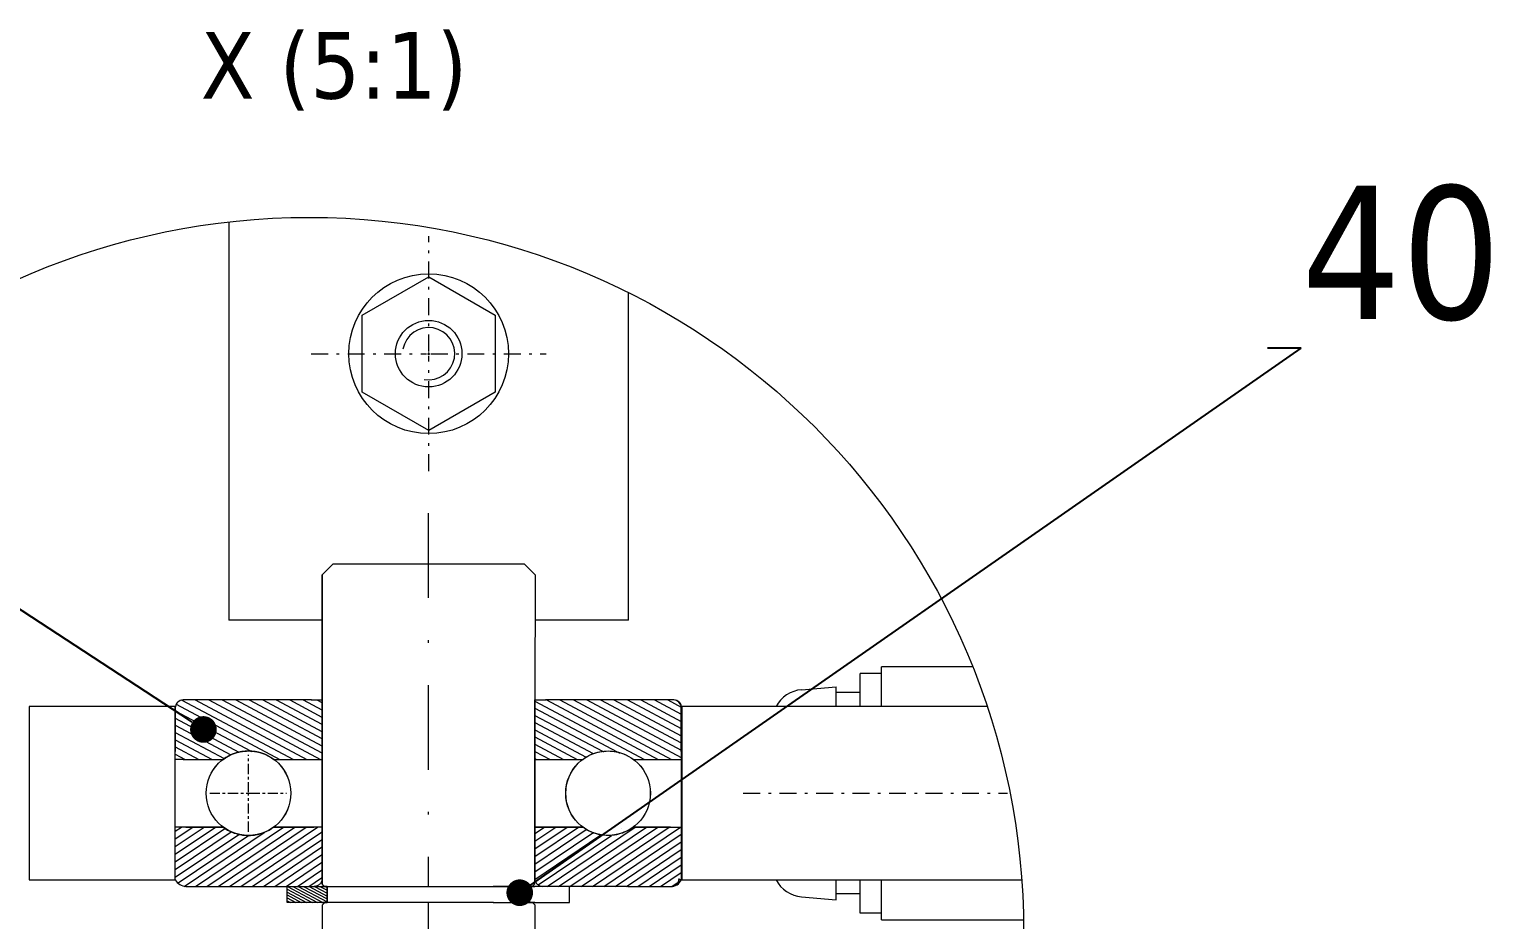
# Model space of a CAD drawing. Header units: millimetres. Extents: x 651 to 8859, y -354 to 894.
# Drawn here: x 2182.8 to 2237.7, y -177.4 to -143.9 of the extents above; entities that cross this region are included whole.
import ezdxf
from ezdxf import colors
from ezdxf.entities.mleader import LeaderData, LeaderLine
from ezdxf.math import Vec2, Vec3

# ---------------------------------------------------------------- set-up
doc = ezdxf.new("R2010")
doc.units = ezdxf.units.MM
doc.linetypes.add('CENTER2', pattern=[28.575, 19.05, -3.175, 3.175, -3.175])
doc.linetypes.add('DASHDOT2', pattern=[12.7, 6.35, -3.175, 0, -3.175])
doc.layers.get('0').update_dxf_attribs({"lineweight": 18})
for name, color, linetype, lineweight in [('cienka', 7, 'Continuous', 9), ('symetria', 7, 'DASHDOT2', 9), ('SYMETRIA SRUB', 7, 'DASHDOT2', 9), ('Widoczne (ISO)', 7, 'Continuous', 18), ('Widoczne wąskie (ISO)', 7, 'Continuous', 9)]:
    doc.layers.add(name, color=color, linetype=linetype, lineweight=lineweight)
doc.styles.get("Standard").update_dxf_attribs({"font": 'tahoma.ttf'})
pattern_1 = [(214, (-10219.4109, -716.66697), (0.13315781, -0.197414572), [])]

# ---------------------------------------------------------------- blocks, each defined once
blk = doc.blocks.new('*U327')
at = {"layer": 'SYMETRIA SRUB', "color": 0, "linetype": 'DASHDOT2', "ltscale": 0.1, "transparency": 16777216}
blk.add_line((-31.075, 0), (-21.15, 0), dxfattribs=at)
blk = doc.blocks.new('*U323')
at = {"layer": 'Widoczne wąskie (ISO)', "color": 0, "linetype": 'CENTER2', "ltscale": 0.02, "transparency": 16777216}
for p, q in [((0, 0.04), (0, 1.439)), ((-1.455, 0), (-0.04, 0)), ((0.04, 0), (1.427, 0)), ((0, -1.448), (0, -0.04))]:
    blk.add_line(p, q, dxfattribs=at)
at = {"layer": 'Widoczne wąskie (ISO)', "color": 0, "linetype": 'Continuous', "ltscale": 0.02, "transparency": 16777216}
for p, q in [((-0.02, 0), (0.02, 0)), ((0, -0.02), (0, 0.02))]:
    blk.add_line(p, q, dxfattribs=at)
blk = doc.blocks.new('_Dot')
at = {"color": 0, "linetype": 'ByBlock', "lineweight": -2}
blk.add_line((-0.5, 0), (-1, 0), dxfattribs=at)
at = {"color": 0, "linetype": 'ByBlock', "const_width": 0.5}
blk.add_lwpolyline([(-0.25, 0, 1), (0.25, 0, 1)], format="xyb", close=True, dxfattribs=at)
blk = doc.blocks.new('*U798')
at = {"layer": 'Widoczne wąskie (ISO)', "color": 0, "linetype": 'DASHDOT2', "ltscale": 0.1, "transparency": 16777216}
for p, q in [((0, 0.08164), (0, 4.4082)), ((-4.4082, 0), (-0.08164, 0)), ((0.08164, 0), (4.4082, 0)), ((0, -4.4082), (0, -0.08164))]:
    blk.add_line(p, q, dxfattribs=at)
at = {"layer": 'Widoczne wąskie (ISO)', "color": 0, "linetype": 'Continuous', "ltscale": 0.1, "transparency": 16777216}
for p, q in [((-0.04082, 0), (0.04082, 0)), ((0, -0.04082), (0, 0.04082))]:
    blk.add_line(p, q, dxfattribs=at)

msp = doc.modelspace()

# ---------------------------------------------------------------- hatches: boundary and pattern name
at = {"layer": 'Widoczne wąskie (ISO)'}
h = msp.add_hatch(dxfattribs=at)
h.set_pattern_fill('ANSI31', color=256, scale=0.075, angle=107)
h.set_pattern_definition([(152, (-10219.4109, -716.66697), (-0.111792916, -0.2102518955), [])])
edge = h.paths.add_edge_path()
edge.add_line((2193.786, -169.101), (2193.386, -169.101))
edge.add_line((2193.386, -169.101), (2188.586, -169.101))
edge.add_arc((2188.586, -169.401), 0.3, 90, 180.0099)
edge.add_line((2188.286, -169.401), (2188.286, -171.031))
edge.add_line((2188.286, -171.031), (2188.286, -171.331))
edge.add_line((2188.286, -171.331), (2188.586, -171.331))
edge.add_line((2188.586, -171.331), (2190.084, -171.331))
edge.add_spline(control_points=[(2190.179, -171.265), (2190.147, -171.286), (2190.115, -171.308), (2190.084, -171.331)], knot_values=[0.139085, 0.139085, 0.139085, 0.139085, 0.14969, 0.14969, 0.14969, 0.14969], degree=3, periodic=0)
edge.add_arc((2191.036, -172.601), 1.587, 113.5816, 126.8378, ccw=False)
edge.add_spline(control_points=[(2190.428, -171.135), (2190.412, -171.142), (2190.395, -171.149), (2190.379, -171.156)], knot_values=[0.170981, 0.170981, 0.170981, 0.170981, 0.176242, 0.176242, 0.176242, 0.176242], degree=3, periodic=0)
edge.add_spline(control_points=[(2190.653, -171.062), (2190.585, -171.079), (2190.519, -171.099), (2190.458, -171.123)], knot_values=[0.179397, 0.179397, 0.179397, 0.179397, 0.198733, 0.198733, 0.198733, 0.198733], degree=3, periodic=0)
edge.add_arc((2191.036, -172.601), 1.587, 90.001, 111.4462, ccw=False)
edge.add_spline(control_points=[(2190.937, -171.017), (2190.971, -171.015), (2191.004, -171.014), (2191.036, -171.014)], knot_values=[0.225433, 0.225433, 0.225433, 0.225433, 0.2351, 0.2351, 0.2351, 0.2351], degree=3, periodic=0)
edge.add_spline(control_points=[(2191.036, -171.014), (2191.036, -171.014), (2191.036, -171.014), (2191.069, -171.014), (2191.102, -171.015), (2191.135, -171.017)], knot_values=[0.2351, 0.2351, 0.2351, 0.2351, 0.235103, 0.235103, 0.24477, 0.24477, 0.24477, 0.24477], degree=3, periodic=0)
edge.add_arc((2191.036, -172.601), 1.587, 68.2144, 90.0009, ccw=False)
edge.add_spline(control_points=[(2191.643, -171.134), (2191.634, -171.13), (2191.625, -171.127), (2191.615, -171.123)], knot_values=[0.290806, 0.290806, 0.290806, 0.290806, 0.293819, 0.293819, 0.293819, 0.293819], degree=3, periodic=0)
edge.add_spline(control_points=[(2191.694, -171.156), (2191.677, -171.149), (2191.661, -171.142), (2191.645, -171.135)], knot_values=[0.293971, 0.293971, 0.293971, 0.293971, 0.299228, 0.299228, 0.299228, 0.299228], degree=3, periodic=0)
edge.add_arc((2191.036, -172.601), 1.587, 53.1671, 66.5812, ccw=False)
edge.add_spline(control_points=[(2191.988, -171.331), (2191.988, -171.331), (2191.989, -171.331), (2191.989, -171.331)], knot_values=[0.331108, 0.331108, 0.331108, 0.331108, 0.331203, 0.331203, 0.331203, 0.331203], degree=3, periodic=0)
edge.add_line((2191.989, -171.331), (2193.386, -171.331))
edge.add_line((2193.386, -171.331), (2193.786, -171.331))
edge.add_line((2193.786, -171.331), (2193.786, -169.101))
edge = h.paths.add_edge_path()
edge.add_spline(control_points=[(2207.286, -169.401), (2207.286, -169.397), (2207.286, -169.392), (2207.286, -169.387)], knot_values=[0, 0, 0, 0, 0.001388, 0.001388, 0.001388, 0.001388], degree=3, periodic=0)
edge.add_spline(control_points=[(2207.286, -169.387), (2207.286, -169.382), (2207.285, -169.377), (2207.285, -169.372)], knot_values=[0.001388, 0.001388, 0.001388, 0.001388, 0.002777, 0.002777, 0.002777, 0.002777], degree=3, periodic=0)
edge.add_spline(control_points=[(2207.285, -169.372), (2207.284, -169.368), (2207.284, -169.363), (2207.283, -169.358)], knot_values=[0.002777, 0.002777, 0.002777, 0.002777, 0.004165, 0.004165, 0.004165, 0.004165], degree=3, periodic=0)
edge.add_spline(control_points=[(2207.283, -169.358), (2207.282, -169.353), (2207.281, -169.348), (2207.28, -169.343)], knot_values=[0.004165, 0.004165, 0.004165, 0.004165, 0.005554, 0.005554, 0.005554, 0.005554], degree=3, periodic=0)
edge.add_spline(control_points=[(2207.28, -169.343), (2207.279, -169.338), (2207.278, -169.333), (2207.277, -169.328)], knot_values=[0.005554, 0.005554, 0.005554, 0.005554, 0.006942, 0.006942, 0.006942, 0.006942], degree=3, periodic=0)
edge.add_spline(control_points=[(2207.277, -169.328), (2207.276, -169.323), (2207.274, -169.318), (2207.273, -169.314)], knot_values=[0.006942, 0.006942, 0.006942, 0.006942, 0.00833, 0.00833, 0.00833, 0.00833], degree=3, periodic=0)
edge.add_spline(control_points=[(2207.273, -169.314), (2207.272, -169.309), (2207.27, -169.304), (2207.268, -169.3)], knot_values=[0.00833, 0.00833, 0.00833, 0.00833, 0.009719, 0.009719, 0.009719, 0.009719], degree=3, periodic=0)
edge.add_spline(control_points=[(2207.268, -169.3), (2207.267, -169.295), (2207.265, -169.291), (2207.263, -169.286)], knot_values=[0.009719, 0.009719, 0.009719, 0.009719, 0.011107, 0.011107, 0.011107, 0.011107], degree=3, periodic=0)
edge.add_spline(control_points=[(2207.263, -169.286), (2207.263, -169.286), (2207.263, -169.286), (2207.262, -169.282), (2207.26, -169.278), (2207.258, -169.273)], knot_values=[0.011107, 0.011107, 0.011107, 0.011107, 0.011107, 0.011107, 0.012495, 0.012495, 0.012495, 0.012495], degree=3, periodic=0)
edge.add_spline(control_points=[(2207.258, -169.273), (2207.253, -169.265), (2207.249, -169.256), (2207.244, -169.247)], knot_values=[0.012495, 0.012495, 0.012495, 0.012495, 0.015272, 0.015272, 0.015272, 0.015272], degree=3, periodic=0)
edge.add_spline(control_points=[(2207.244, -169.247), (2207.241, -169.243), (2207.238, -169.239), (2207.235, -169.235)], knot_values=[0.015272, 0.015272, 0.015272, 0.015272, 0.016661, 0.016661, 0.016661, 0.016661], degree=3, periodic=0)
edge.add_spline(control_points=[(2207.235, -169.235), (2207.233, -169.231), (2207.23, -169.226), (2207.227, -169.222)], knot_values=[0.016661, 0.016661, 0.016661, 0.016661, 0.018049, 0.018049, 0.018049, 0.018049], degree=3, periodic=0)
edge.add_spline(control_points=[(2207.227, -169.222), (2207.224, -169.218), (2207.221, -169.214), (2207.218, -169.21)], knot_values=[0.018049, 0.018049, 0.018049, 0.018049, 0.019438, 0.019438, 0.019438, 0.019438], degree=3, periodic=0)
edge.add_spline(control_points=[(2207.218, -169.21), (2207.215, -169.207), (2207.211, -169.203), (2207.208, -169.199)], knot_values=[0.019438, 0.019438, 0.019438, 0.019438, 0.020826, 0.020826, 0.020826, 0.020826], degree=3, periodic=0)
edge.add_spline(control_points=[(2207.208, -169.199), (2207.205, -169.196), (2207.202, -169.192), (2207.198, -169.189)], knot_values=[0.020826, 0.020826, 0.020826, 0.020826, 0.022214, 0.022214, 0.022214, 0.022214], degree=3, periodic=0)
edge.add_spline(control_points=[(2207.198, -169.189), (2207.198, -169.189), (2207.198, -169.189), (2207.195, -169.186), (2207.192, -169.183), (2207.188, -169.179)], knot_values=[0.022214, 0.022214, 0.022214, 0.022214, 0.022214, 0.022214, 0.023602, 0.023602, 0.023602, 0.023602], degree=3, periodic=0)
edge.add_spline(control_points=[(2207.188, -169.179), (2207.185, -169.176), (2207.181, -169.173), (2207.177, -169.17)], knot_values=[0.023602, 0.023602, 0.023602, 0.023602, 0.02499, 0.02499, 0.02499, 0.02499], degree=3, periodic=0)
edge.add_spline(control_points=[(2207.177, -169.17), (2207.173, -169.167), (2207.169, -169.164), (2207.165, -169.161)], knot_values=[0.02499, 0.02499, 0.02499, 0.02499, 0.026379, 0.026379, 0.026379, 0.026379], degree=3, periodic=0)
edge.add_spline(control_points=[(2207.165, -169.161), (2207.161, -169.158), (2207.157, -169.155), (2207.153, -169.152)], knot_values=[0.026379, 0.026379, 0.026379, 0.026379, 0.027768, 0.027768, 0.027768, 0.027768], degree=3, periodic=0)
edge.add_spline(control_points=[(2207.153, -169.152), (2207.149, -169.149), (2207.144, -169.147), (2207.14, -169.144)], knot_values=[0.027768, 0.027768, 0.027768, 0.027768, 0.029156, 0.029156, 0.029156, 0.029156], degree=3, periodic=0)
edge.add_spline(control_points=[(2207.14, -169.144), (2207.136, -169.141), (2207.131, -169.139), (2207.127, -169.136)], knot_values=[0.029156, 0.029156, 0.029156, 0.029156, 0.030545, 0.030545, 0.030545, 0.030545], degree=3, periodic=0)
edge.add_spline(control_points=[(2207.127, -169.136), (2207.123, -169.134), (2207.118, -169.132), (2207.114, -169.13)], knot_values=[0.030545, 0.030545, 0.030545, 0.030545, 0.031933, 0.031933, 0.031933, 0.031933], degree=3, periodic=0)
edge.add_spline(control_points=[(2207.114, -169.13), (2207.11, -169.128), (2207.105, -169.126), (2207.101, -169.124)], knot_values=[0.031933, 0.031933, 0.031933, 0.031933, 0.033321, 0.033321, 0.033321, 0.033321], degree=3, periodic=0)
edge.add_spline(control_points=[(2207.101, -169.124), (2207.101, -169.124), (2207.101, -169.124), (2207.097, -169.122), (2207.092, -169.121), (2207.088, -169.119)], knot_values=[0.033321, 0.033321, 0.033321, 0.033321, 0.033322, 0.033322, 0.034709, 0.034709, 0.034709, 0.034709], degree=3, periodic=0)
edge.add_spline(control_points=[(2207.088, -169.119), (2207.079, -169.116), (2207.069, -169.113), (2207.059, -169.111)], knot_values=[0.034709, 0.034709, 0.034709, 0.034709, 0.037486, 0.037486, 0.037486, 0.037486], degree=3, periodic=0)
edge.add_spline(control_points=[(2207.059, -169.111), (2207.055, -169.109), (2207.05, -169.108), (2207.045, -169.107)], knot_values=[0.037486, 0.037486, 0.037486, 0.037486, 0.038875, 0.038875, 0.038875, 0.038875], degree=3, periodic=0)
edge.add_spline(control_points=[(2207.045, -169.107), (2207.04, -169.106), (2207.035, -169.105), (2207.03, -169.105)], knot_values=[0.038875, 0.038875, 0.038875, 0.038875, 0.040263, 0.040263, 0.040263, 0.040263], degree=3, periodic=0)
edge.add_spline(control_points=[(2207.03, -169.105), (2207.025, -169.104), (2207.02, -169.103), (2207.015, -169.103)], knot_values=[0.040263, 0.040263, 0.040263, 0.040263, 0.041652, 0.041652, 0.041652, 0.041652], degree=3, periodic=0)
edge.add_spline(control_points=[(2207.015, -169.103), (2207.01, -169.102), (2207.005, -169.102), (2207, -169.102)], knot_values=[0.041652, 0.041652, 0.041652, 0.041652, 0.04304, 0.04304, 0.04304, 0.04304], degree=3, periodic=0)
edge.add_spline(control_points=[(2207, -169.102), (2206.996, -169.101), (2206.991, -169.101), (2206.986, -169.101)], knot_values=[0.04304, 0.04304, 0.04304, 0.04304, 0.044427, 0.044427, 0.044427, 0.044427], degree=3, periodic=0)
edge.add_arc((2206.986, -169.401), 0.3, 83.4326, 89.9969, ccw=False)
edge.add_spline(control_points=[(2207.03, -169.105), (2207.035, -169.105), (2207.04, -169.106), (2207.045, -169.107)], knot_values=[0.038875, 0.038875, 0.038875, 0.038875, 0.040263, 0.040263, 0.040263, 0.040263], degree=3, periodic=0)
edge.add_spline(control_points=[(2207.059, -169.111), (2207.069, -169.113), (2207.079, -169.116), (2207.088, -169.119)], knot_values=[0.034709, 0.034709, 0.034709, 0.034709, 0.037486, 0.037486, 0.037486, 0.037486], degree=3, periodic=0)
edge.add_spline(control_points=[(2207.088, -169.119), (2207.092, -169.121), (2207.097, -169.122), (2207.101, -169.124), (2207.101, -169.124), (2207.101, -169.124)], knot_values=[0.033321, 0.033321, 0.033321, 0.033321, 0.034709, 0.034709, 0.034709, 0.034709, 0.034709, 0.034709], degree=3, periodic=0)
edge.add_spline(control_points=[(2207.114, -169.13), (2207.118, -169.132), (2207.123, -169.134), (2207.127, -169.136)], knot_values=[0.030545, 0.030545, 0.030545, 0.030545, 0.031933, 0.031933, 0.031933, 0.031933], degree=3, periodic=0)
edge.add_spline(control_points=[(2207.14, -169.144), (2207.144, -169.147), (2207.149, -169.149), (2207.153, -169.152)], knot_values=[0.027768, 0.027768, 0.027768, 0.027768, 0.029156, 0.029156, 0.029156, 0.029156], degree=3, periodic=0)
edge.add_spline(control_points=[(2207.177, -169.17), (2207.181, -169.173), (2207.185, -169.176), (2207.188, -169.179)], knot_values=[0.023602, 0.023602, 0.023602, 0.023602, 0.02499, 0.02499, 0.02499, 0.02499], degree=3, periodic=0)
edge.add_spline(control_points=[(2207.198, -169.189), (2207.202, -169.192), (2207.205, -169.196), (2207.208, -169.199)], knot_values=[0.020826, 0.020826, 0.020826, 0.020826, 0.022214, 0.022214, 0.022214, 0.022214], degree=3, periodic=0)
edge.add_spline(control_points=[(2207.218, -169.21), (2207.221, -169.214), (2207.224, -169.218), (2207.227, -169.222)], knot_values=[0.018049, 0.018049, 0.018049, 0.018049, 0.019438, 0.019438, 0.019438, 0.019438], degree=3, periodic=0)
edge.add_spline(control_points=[(2207.244, -169.247), (2207.249, -169.256), (2207.253, -169.265), (2207.258, -169.273)], knot_values=[0.012495, 0.012495, 0.012495, 0.012495, 0.015272, 0.015272, 0.015272, 0.015272], degree=3, periodic=0)
edge.add_spline(control_points=[(2207.258, -169.273), (2207.26, -169.278), (2207.262, -169.282), (2207.263, -169.286), (2207.263, -169.286), (2207.263, -169.286)], knot_values=[0.011107, 0.011107, 0.011107, 0.011107, 0.012495, 0.012495, 0.012495, 0.012495, 0.012495, 0.012495], degree=3, periodic=0)
edge.add_spline(control_points=[(2207.268, -169.3), (2207.27, -169.304), (2207.272, -169.309), (2207.273, -169.314)], knot_values=[0.00833, 0.00833, 0.00833, 0.00833, 0.009719, 0.009719, 0.009719, 0.009719], degree=3, periodic=0)
edge.add_spline(control_points=[(2207.277, -169.328), (2207.278, -169.333), (2207.279, -169.338), (2207.28, -169.343)], knot_values=[0.005554, 0.005554, 0.005554, 0.005554, 0.006942, 0.006942, 0.006942, 0.006942], degree=3, periodic=0)
edge.add_line((2207.282, -169.351), (2207.282, -169.351))
edge.add_arc((2206.986, -169.401), 0.3, 9.5941, 90)
edge.add_line((2206.986, -169.101), (2202.186, -169.101))
edge.add_line((2202.186, -169.101), (2201.79, -169.101))
edge.add_line((2201.79, -169.101), (2201.79, -171.331))
edge.add_line((2201.79, -171.331), (2202.186, -171.331))
edge.add_line((2202.186, -171.331), (2203.584, -171.331))
edge.add_spline(control_points=[(2203.679, -171.265), (2203.647, -171.286), (2203.615, -171.308), (2203.585, -171.331)], knot_values=[0.609303, 0.609303, 0.609303, 0.609303, 0.6199, 0.6199, 0.6199, 0.6199], degree=3, periodic=0)
edge.add_arc((2204.536, -172.601), 1.587, 113.5841, 126.8329, ccw=False)
edge.add_spline(control_points=[(2203.928, -171.135), (2203.912, -171.142), (2203.895, -171.149), (2203.879, -171.156)], knot_values=[0.641183, 0.641183, 0.641183, 0.641183, 0.64644, 0.64644, 0.64644, 0.64644], degree=3, periodic=0)
edge.add_spline(control_points=[(2204.073, -171.084), (2204.033, -171.096), (2203.994, -171.109), (2203.958, -171.123)], knot_values=[0.649605, 0.649605, 0.649605, 0.649605, 0.661272, 0.661272, 0.661272, 0.661272], degree=3, periodic=0)
edge.add_arc((2204.536, -172.601), 1.587, 89.9991, 111.4774, ccw=False)
edge.add_spline(control_points=[(2204.437, -171.017), (2204.471, -171.015), (2204.504, -171.014), (2204.536, -171.014), (2204.536, -171.014), (2204.536, -171.014)], knot_values=[0.695642, 0.695642, 0.695642, 0.695642, 0.705308, 0.705308, 0.705311, 0.705311, 0.705311, 0.705311], degree=3, periodic=0)
edge.add_spline(control_points=[(2204.536, -171.014), (2204.569, -171.014), (2204.602, -171.015), (2204.635, -171.017)], knot_values=[0.705311, 0.705311, 0.705311, 0.705311, 0.714978, 0.714978, 0.714978, 0.714978], degree=3, periodic=0)
edge.add_arc((2204.536, -172.601), 1.587, 68.2123, 89.999, ccw=False)
edge.add_spline(control_points=[(2205.143, -171.134), (2205.134, -171.13), (2205.125, -171.127), (2205.115, -171.123)], knot_values=[0.761014, 0.761014, 0.761014, 0.761014, 0.76403, 0.76403, 0.76403, 0.76403], degree=3, periodic=0)
edge.add_spline(control_points=[(2205.194, -171.156), (2205.177, -171.149), (2205.161, -171.142), (2205.145, -171.135)], knot_values=[0.764169, 0.764169, 0.764169, 0.764169, 0.769432, 0.769432, 0.769432, 0.769432], degree=3, periodic=0)
edge.add_arc((2204.536, -172.601), 1.587, 53.1622, 66.5828, ccw=False)
edge.add_spline(control_points=[(2205.488, -171.331), (2205.488, -171.331), (2205.489, -171.331), (2205.489, -171.331)], knot_values=[0.801326, 0.801326, 0.801326, 0.801326, 0.801408, 0.801408, 0.801408, 0.801408], degree=3, periodic=0)
edge.add_line((2205.489, -171.331), (2206.986, -171.331))
edge.add_line((2206.986, -171.331), (2207.286, -171.331))
edge.add_line((2207.286, -171.331), (2207.286, -169.401))
h = msp.add_hatch(dxfattribs=at)
h.set_pattern_fill('ANSI31', color=256, scale=0.075, angle=169)
h.set_pattern_definition(pattern_1)
edge = h.paths.add_edge_path()
edge.add_line((2188.286, -173.871), (2190.083, -173.871))
edge.add_spline(control_points=[(2190.427, -174.068), (2190.313, -174.02), (2190.191, -173.952), (2190.084, -173.872)], knot_values=[0.139085, 0.139085, 0.139085, 0.139085, 0.176242, 0.176242, 0.176242, 0.176242], degree=3, periodic=0)
edge.add_arc((2191.036, -172.601), 1.588, 233.1622, 292.5031)
edge.add_spline(control_points=[(2191.644, -174.068), (2191.643, -174.068), (2191.643, -174.068), (2191.643, -174.068), (2191.643, -174.068), (2191.643, -174.068)], knot_values=[0.293861, 0.293861, 0.293861, 0.293861, 0.293889, 0.293889, 0.293906, 0.293906, 0.293906, 0.293906], degree=3, periodic=0)
edge.add_arc((2191.036, -172.601), 1.587, 292.497, 306.8329)
edge.add_spline(control_points=[(2191.987, -173.872), (2191.988, -173.872), (2191.988, -173.872), (2191.988, -173.871)], knot_values=[0.331108, 0.331108, 0.331108, 0.331108, 0.331166, 0.331166, 0.331166, 0.331166], degree=3, periodic=0)
edge.add_line((2191.988, -173.871), (2193.782, -173.871))
edge.add_line((2193.782, -173.871), (2193.782, -174.168))
edge.add_line((2193.782, -174.168), (2193.782, -175.844))
edge.add_spline(control_points=[(2193.782, -175.844), (2193.779, -175.869), (2193.772, -175.895), (2193.749, -175.95), (2193.724, -175.987), (2193.672, -176.04), (2193.635, -176.064), (2193.566, -176.093), (2193.523, -176.101), (2193.486, -176.101)], knot_values=[0.092994, 0.092994, 0.092994, 0.092994, 0.099965, 0.099965, 0.111072, 0.111072, 0.122179, 0.122179, 0.133287, 0.133287, 0.133287, 0.133287], degree=3, periodic=0)
edge.add_line((2193.486, -176.101), (2190.293, -176.101))
edge.add_line((2190.293, -176.101), (2188.686, -176.101))
edge.add_arc((2188.686, -175.801), 0.3, 269.9969, 270, ccw=False)
edge.add_arc((2188.669, -175.683), 0.419, 203.7132, 272.2739, ccw=False)
edge.add_line((2188.286, -175.851), (2188.286, -173.871))
h = msp.add_hatch(dxfattribs=at)
h.set_pattern_fill('ANSI31', color=256, scale=0.075, angle=169)
h.set_pattern_definition(pattern_1)
edge = h.paths.add_edge_path()
edge.add_line((2207.286, -173.871), (2205.489, -173.871))
edge.add_spline(control_points=[(2205.145, -174.068), (2205.259, -174.02), (2205.381, -173.952), (2205.488, -173.872)], knot_values=[0.139085, 0.139085, 0.139085, 0.139085, 0.176242, 0.176242, 0.176242, 0.176242], degree=3, periodic=0)
edge.add_arc((2204.536, -172.601), 1.588, 247.4969, 306.8378, ccw=False)
edge.add_spline(control_points=[(2203.929, -174.068), (2203.929, -174.068), (2203.929, -174.068), (2203.929, -174.068), (2203.929, -174.068), (2203.929, -174.068)], knot_values=[0.293861, 0.293861, 0.293861, 0.293861, 0.293889, 0.293889, 0.293906, 0.293906, 0.293906, 0.293906], degree=3, periodic=0)
edge.add_arc((2204.536, -172.601), 1.587, 233.1671, 247.503, ccw=False)
edge.add_spline(control_points=[(2203.585, -173.872), (2203.584, -173.872), (2203.584, -173.872), (2203.584, -173.871)], knot_values=[0.331108, 0.331108, 0.331108, 0.331108, 0.331166, 0.331166, 0.331166, 0.331166], degree=3, periodic=0)
edge.add_line((2203.584, -173.871), (2201.79, -173.871))
edge.add_line((2201.79, -173.871), (2201.79, -174.168))
edge.add_line((2201.79, -174.168), (2201.79, -175.844))
edge.add_spline(control_points=[(2201.79, -175.844), (2201.793, -175.869), (2201.8, -175.895), (2201.823, -175.95), (2201.848, -175.987), (2201.9, -176.04), (2201.937, -176.064), (2202.006, -176.093), (2202.049, -176.101), (2202.086, -176.101)], knot_values=[0.092994, 0.092994, 0.092994, 0.092994, 0.099965, 0.099965, 0.111072, 0.111072, 0.122179, 0.122179, 0.133287, 0.133287, 0.133287, 0.133287], degree=3, periodic=0)
edge.add_line((2202.086, -176.101), (2205.279, -176.101))
edge.add_line((2205.279, -176.101), (2206.886, -176.101))
edge.add_arc((2206.886, -175.801), 0.3, 270, 270.0031)
edge.add_arc((2206.903, -175.683), 0.419, 267.7261, 336.2868)
edge.add_line((2207.286, -175.851), (2207.286, -173.871))
h = msp.add_hatch(dxfattribs=at)
h.set_pattern_fill('ANSI31', color=256, scale=0.03, angle=287)
h.set_pattern_definition([(332, (14288.16721, 243.26459), (0.04471716636, 0.0841007582), [])])
h.paths.add_polyline_path([(2192.487, -176.701), (2193.987, -176.701), (2193.987, -176.101), (2192.487, -176.101)])

# ---------------------------------------------------------------- linework, layer by layer
at = {"layer": 'symetria', "ltscale": 0.5}
for p, q in [((2197.786, -162.092), (2197.787, -176.101)), ((2197.787, -176.701), (2197.787, -204.257))]:
    msp.add_line(p, q, dxfattribs=at)
at = {"layer": 'Widoczne (ISO)'}
for p, q in [((2190.301, -151.154), (2190.301, -166.101)), ((2195.301, -154.658), (2197.801, -153.214)), ((2197.801, -153.214), (2200.301, -154.658)), ((2205.301, -166.101), (2205.301, -153.811)), ((2195.301, -157.545), (2195.301, -154.658)), ((2200.301, -154.658), (2200.301, -157.545)), ((2197.801, -158.988), (2195.301, -157.545)), ((2200.301, -157.545), (2197.801, -158.988)), ((2194.204, -164.001), (2193.804, -164.401)), ((2194.204, -164.001), (2193.804, -164.401)), ((2201.404, -164.001), (2194.204, -164.001)), ((2201.804, -164.401), (2201.404, -164.001)), ((2201.404, -164.001), (2201.804, -164.401)), ((2193.804, -164.401), (2193.804, -176.019)), ((2193.804, -174.171), (2193.804, -164.401)), ((2201.804, -164.401), (2201.79, -169.101)), ((2193.804, -166.101), (2190.301, -166.101)), ((2205.301, -166.101), (2201.804, -166.101)), ((2214.804, -169.351), (2214.804, -167.851)), ((2218.222, -167.851), (2214.804, -167.851)), ((2214.004, -169.351), (2214.004, -168.101)), ((2214.804, -168.101), (2214.004, -168.101)), ((2211.799, -168.715), (2213.104, -168.601)), ((2213.104, -169.351), (2213.104, -168.601)), ((2214.004, -168.826), (2213.104, -168.826)), ((2188.291, -169.351), (2182.804, -169.351)), ((2182.804, -169.351), (2182.804, -175.851)), ((2188.286, -175.851), (2188.286, -169.351)), ((2188.29, -169.351), (2188.286, -169.351)), ((2188.286, -169.401), (2188.286, -171.031)), ((2193.386, -169.101), (2188.586, -169.101)), ((2193.404, -169.101), (2188.604, -169.101)), ((2193.386, -169.101), (2193.79, -169.101)), ((2193.404, -169.101), (2193.804, -169.101)), ((2201.79, -175.844), (2201.79, -169.101)), ((2201.79, -169.101), (2201.79, -174.168)), ((2201.79, -169.101), (2202.186, -169.101)), ((2201.804, -169.101), (2202.204, -169.101)), ((2206.986, -169.101), (2202.186, -169.101)), ((2207.004, -169.101), (2202.204, -169.101)), ((2207.286, -169.351), (2207.282, -169.351)), ((2207.286, -169.351), (2207.286, -175.851)), ((2207.286, -171.031), (2207.286, -169.401)), ((2207.304, -169.351), (2207.3, -169.351)), ((2218.77, -169.351), (2207.304, -169.351)), ((2207.304, -169.351), (2207.304, -175.851)), ((2207.304, -171.031), (2207.304, -169.401)), ((2193.786, -171.031), (2193.79, -171.031)), ((2188.586, -171.331), (2188.286, -171.331)), ((2188.586, -171.331), (2190.084, -171.331)), ((2191.989, -171.331), (2193.386, -171.331)), ((2193.386, -171.331), (2193.79, -171.331)), ((2201.79, -171.331), (2202.186, -171.331)), ((2202.186, -171.331), (2203.584, -171.331)), ((2205.489, -171.331), (2206.986, -171.331)), ((2206.986, -171.331), (2207.286, -171.331)), ((2190.083, -173.871), (2188.286, -173.871)), ((2188.686, -173.871), (2190.083, -173.871)), ((2191.988, -173.871), (2193.486, -173.871)), ((2193.782, -173.871), (2191.988, -173.871)), ((2193.79, -173.871), (2193.786, -173.871)), ((2202.086, -173.871), (2201.79, -173.871)), ((2201.79, -173.871), (2203.584, -173.871)), ((2203.584, -173.871), (2202.086, -173.871)), ((2206.886, -173.871), (2205.489, -173.871)), ((2205.489, -173.871), (2207.286, -173.871)), ((2206.886, -173.871), (2207.286, -173.871)), ((2193.79, -174.171), (2193.786, -174.171)), ((2193.804, -175.801), (2193.804, -174.171)), ((2201.79, -174.168), (2201.786, -174.171)), ((2201.786, -174.171), (2201.786, -175.801)), ((2182.804, -175.851), (2188.286, -175.851)), ((2188.686, -176.101), (2191.865, -176.101)), ((2188.704, -176.101), (2191.879, -176.101)), ((2191.865, -176.101), (2200.224, -176.101)), ((2191.879, -176.101), (2200.238, -176.101)), ((2193.987, -176.101), (2193.787, -176.101)), ((2193.804, -176.019), (2193.804, -175.801)), ((2193.987, -176.101), (2201.587, -176.101)), ((2197.786, -176.101), (2200.224, -176.101)), ((2197.786, -176.101), (2200.221, -176.101)), ((2205.279, -176.101), (2200.224, -176.101)), ((2205.293, -176.101), (2200.238, -176.101)), ((2201.787, -176.001), (2201.787, -175.758)), ((2205.279, -176.101), (2206.886, -176.101)), ((2205.293, -176.101), (2206.904, -176.101)), ((2207.304, -175.851), (2207.2, -175.851)), ((2207.304, -175.851), (2220.067, -175.851)), ((2213.104, -176.601), (2213.104, -175.851)), ((2214.004, -177.101), (2214.004, -175.851)), ((2214.804, -177.351), (2214.804, -175.851)), ((2211.799, -176.487), (2213.104, -176.601)), ((2214.004, -176.376), (2213.104, -176.376)), ((2200.224, -176.701), (2192.487, -176.701)), ((2200.238, -176.701), (2193.804, -176.701)), ((2193.804, -176.801), (2193.804, -178.901)), ((2200.224, -176.701), (2201.587, -176.701)), ((2200.238, -176.701), (2201.804, -176.701)), ((2201.804, -178.901), (2201.804, -176.801)), ((2214.804, -177.101), (2214.004, -177.101)), ((2214.804, -177.351), (2220.135, -177.351))]:
    msp.add_line(p, q, dxfattribs=at)
for points in [[(2193.987, -176.701), (2192.487, -176.701), (2192.487, -176.101), (2193.987, -176.101)], [(2201.587, -176.701), (2203.087, -176.701), (2203.087, -176.101), (2201.587, -176.101)]]:
    msp.add_lwpolyline(points, close=True, dxfattribs=at)
for points in [[(2193.787, -176.701), (2193.987, -176.701), (2193.987, -176.101), (2193.787, -176.101)], [(2193.804, -176.019), (2193.887, -176.101), (2193.987, -176.101), (2193.987, -176.701)], [(2193.887, -176.701), (2193.887, -176.701), (2193.987, -176.701), (2193.987, -176.101)], [(2201.587, -176.101), (2201.687, -176.101), (2201.787, -176.001)], [(2201.787, -176.701), (2201.587, -176.701), (2201.587, -176.101), (2201.787, -176.101)], [(2201.587, -179.001), (2201.704, -179.001), (2201.804, -178.901), (2201.804, -176.801), (2201.704, -176.701), (2201.587, -176.701), (2201.587, -176.101)], [(2193.987, -176.701), (2193.904, -176.701), (2193.804, -176.801), (2193.804, -178.901), (2193.904, -179.001), (2193.987, -179.001), (2193.987, -179.601), (2193.787, -179.601)]]:
    msp.add_lwpolyline(points, dxfattribs=at)
for centre, radius in [((2197.801, -156.101), 3), ((2197.801, -156.101), 1.25), ((2197.801, -156.101), 1.25), ((2191.036, -172.601), 1.587), ((2191.036, -172.601), 1.588), ((2204.536, -172.601), 1.587), ((2204.536, -172.601), 1.588)]:
    msp.add_circle(centre, radius, dxfattribs=at)
for centre, radius, start, end in [((2211.904, -169.911), 1.2, 95, 152.2051), ((2188.586, -169.401), 0.3, 90, 180), ((2206.986, -169.401), 0.3, 0, 90), ((2207.004, -169.401), 0.3, 0, 90), ((2191.036, -172.601), 1.587, 53.1671, 126.8377), ((2191.036, -172.601), 1.588, 53.1301, 126.8699), ((2202.559, -172.601), 1.588, 51.4874, 53.1301), ((2191.036, -172.601), 1.587, 233.1623, 233.1624), ((2191.036, -172.601), 1.588, 306.8594, 306.8699), ((2191.036, -172.601), 1.587, 269.9794, 269.9796), ((2191.036, -172.601), 1.588, 269.999, 270), ((2188.738, -175.573), 0.53, 211.5941, 264.3951), ((2206.903, -175.683), 0.419, 267.7261, 336.2868), ((2206.886, -175.801), 0.3, 270, 270.0031), ((2206.904, -175.801), 0.3, 270, 0), ((2211.904, -175.292), 1.2, 207.7949, 265)]:
    msp.add_arc(centre, radius, start, end, dxfattribs=at)
for points, knots in [([(2188.586, -169.101), (2188.549, -169.101), (2188.506, -169.11), (2188.437, -169.138), (2188.4, -169.163), (2188.348, -169.215), (2188.323, -169.252), (2188.295, -169.321), (2188.286, -169.364), (2188.286, -169.401)], [-0.04442888, -0.04442888, -0.04442888, -0.04442888, -0.03332166, -0.03332166, -0.02221444, -0.02221444, -0.01110722, -0.01110722, 0, 0, 0, 0]), ([(2207.286, -169.401), (2207.286, -169.364), (2207.278, -169.321), (2207.249, -169.252), (2207.225, -169.215), (2207.172, -169.163), (2207.135, -169.138), (2207.067, -169.11), (2207.023, -169.101), (2206.986, -169.101)], [0, 0, 0, 0, 0.01110722, 0.01110722, 0.02221444, 0.02221444, 0.03332166, 0.03332166, 0.04442888, 0.04442888, 0.04442888, 0.04442888]), ([(2207.304, -169.401), (2207.304, -169.364), (2207.295, -169.321), (2207.267, -169.252), (2207.242, -169.215), (2207.19, -169.163), (2207.153, -169.138), (2207.085, -169.11), (2207.041, -169.101), (2207.004, -169.101)], [0, 0, 0, 0, 0.01110722, 0.01110722, 0.02221444, 0.02221444, 0.03332166, 0.03332166, 0.04442888, 0.04442888, 0.04442888, 0.04442888]), ([(2190.084, -171.331), (2190.192, -171.25), (2190.314, -171.182), (2190.61, -171.06), (2190.84, -171.014), (2191.232, -171.014), (2191.463, -171.06), (2191.759, -171.182), (2191.881, -171.25), (2191.989, -171.331)], [0.1390031, 0.1390031, 0.1390031, 0.1390031, 0.1763271, 0.1763271, 0.2351028, 0.2351028, 0.2938785, 0.2938785, 0.3312025, 0.3312025, 0.3312025, 0.3312025]), ([(2203.584, -171.331), (2203.692, -171.25), (2203.814, -171.182), (2204.11, -171.06), (2204.34, -171.014), (2204.732, -171.014), (2204.963, -171.06), (2205.259, -171.182), (2205.381, -171.25), (2205.489, -171.331)], [0.6092087, 0.6092087, 0.6092087, 0.6092087, 0.6465327, 0.6465327, 0.7053084, 0.7053084, 0.7640841, 0.7640841, 0.8014082, 0.8014082, 0.8014082, 0.8014082]), ([(2190.083, -173.871), (2190.191, -173.952), (2190.313, -174.02), (2190.609, -174.143), (2190.84, -174.189), (2191.232, -174.189), (2191.462, -174.143), (2191.758, -174.02), (2191.88, -173.952), (2191.988, -173.871)], [0.1390031, 0.1390031, 0.1390031, 0.1390031, 0.1763271, 0.1763271, 0.2351028, 0.2351028, 0.2938785, 0.2938785, 0.3312025, 0.3312025, 0.3312025, 0.3312025]), ([(2205.489, -173.871), (2205.381, -173.952), (2205.259, -174.02), (2204.963, -174.143), (2204.732, -174.189), (2204.34, -174.189), (2204.11, -174.143), (2203.814, -174.02), (2203.692, -173.952), (2203.584, -173.871)], [0.1390031, 0.1390031, 0.1390031, 0.1390031, 0.1763271, 0.1763271, 0.2351028, 0.2351028, 0.2938785, 0.2938785, 0.3312025, 0.3312025, 0.3312025, 0.3312025]), ([(2191.037, -174.189), (2191.037, -174.189), (2191.036, -174.189), (2191.036, -174.189), (2191.036, -174.189), (2191.036, -174.189)], [0.7052518294, 0.7052518294, 0.7052518294, 0.7052518294, 0.7053084342, 0.7053084342, 0.705365414, 0.705365414, 0.705365414, 0.705365414]), ([(2193.804, -175.801), (2193.804, -175.838), (2193.795, -175.882), (2193.767, -175.95), (2193.742, -175.987), (2193.69, -176.04), (2193.653, -176.064), (2193.585, -176.093), (2193.541, -176.101), (2193.504, -176.101)], [0.08885776, 0.08885776, 0.08885776, 0.08885776, 0.09996497, 0.09996497, 0.11107219, 0.11107219, 0.12217941, 0.12217941, 0.13328663, 0.13328663, 0.13328663, 0.13328663]), ([(2201.786, -175.801), (2201.786, -175.838), (2201.795, -175.882), (2201.823, -175.95), (2201.848, -175.987), (2201.9, -176.04), (2201.937, -176.064), (2202.006, -176.093), (2202.049, -176.101), (2202.086, -176.101)], [0.08885776, 0.08885776, 0.08885776, 0.08885776, 0.09996497, 0.09996497, 0.11107219, 0.11107219, 0.12217941, 0.12217941, 0.13328663, 0.13328663, 0.13328663, 0.13328663]), ([(2206.904, -176.101), (2206.941, -176.101), (2206.985, -176.093), (2207.053, -176.064), (2207.09, -176.04), (2207.142, -175.987), (2207.167, -175.95), (2207.195, -175.882), (2207.204, -175.838), (2207.204, -175.801)], [-0.04442888, -0.04442888, -0.04442888, -0.04442888, -0.03332166, -0.03332166, -0.02221444, -0.02221444, -0.01110722, -0.01110722, 0, 0, 0, 0])]:
    msp.add_open_spline(points, degree=3, knots=knots, dxfattribs=at)
for points in [[(2190.084, -173.872), (2190.084, -173.872), (2190.084, -173.871), (2190.084, -173.871)], [(2191.989, -173.871), (2191.989, -173.871), (2191.988, -173.872), (2191.988, -173.872)], [(2188.686, -176.101), (2188.686, -176.101), (2188.686, -176.101), (2188.686, -176.101)], [(2188.704, -176.101), (2188.704, -176.101), (2188.704, -176.101), (2188.704, -176.101)]]:
    msp.add_open_spline(points, degree=3, dxfattribs=at)
at = {"layer": 'Widoczne wąskie (ISO)'}
msp.add_circle((2193.314, -177.808), 26.824, dxfattribs=at)
msp.add_arc((2197.801, -156.101), 0.98, 260, 170, dxfattribs=at)

# ---------------------------------------------------------------- block references
at = {"layer": 'SYMETRIA SRUB', "linetype": 'DASHDOT2', "ltscale": 0.1}
msp.add_blockref('*U327', (2240.682, -172.601), dxfattribs=at)
at = {"layer": 'Widoczne wąskie (ISO)', "linetype": 'DASHDOT2', "ltscale": 0.1}
msp.add_blockref('*U798', (2197.801, -156.101), dxfattribs=at)
at = {"layer": 'Widoczne wąskie (ISO)', "linetype": 'CENTER2', "ltscale": 0.02}
msp.add_blockref('*U323', (2191.036, -172.601), dxfattribs=at)

# ---------------------------------------------------------------- texts
at = {"layer": 'cienka', "insert": (2189.245, -144.024), "char_height": 2.5, "attachment_point": 1}
msp.add_mtext_dynamic_manual_height_columns('X (5:1)', width=27.90509, gutter_width=12.5, heights=[0], dxfattribs=at)

# ---------------------------------------------------------------- leaders
at = {"layer": 'cienka'}
ml = msp.add_multileader_mtext('Standard', dxfattribs=at)
ml.set_content('36', color=256)
ml.set_leader_properties()
ml.set_arrow_properties(name='DOT')
ml.build(insert=Vec2(0, 0))
ml.multileader.update_dxf_attribs({"has_dogleg": 0, "text_left_attachment_type": 5, "text_right_attachment_type": 6, "text_top_attachment_type": 10, "dogleg_length": 0, "arrow_head_size": 1})
ctx = ml.context
ctx.base_point, ctx.char_height, ctx.arrow_head_size, ctx.landing_gap_size, ctx.plane_origin = Vec3(2152.736, -150.926), 5, 1, 0, Vec3(2226.367, -78.57)
ctx.left_attachment, ctx.right_attachment, ctx.bottom_attachment, ctx.text_align_type = 5, 6, 10, 2
notes = []
notes.append((ctx, [(0, (1, 1, 0), (2159.693, -150.821), (-1, 0), 0, [(0, [(2189.344, -170.207)], 0, [])])]))
ctx.mtext.insert, ctx.mtext.alignment, ctx.mtext.flow_direction = Vec3(2159.693, -144.821), 3, 5
ml = msp.add_multileader_mtext('Standard', dxfattribs=at)
ml.set_content('40', color=256)
ml.set_leader_properties()
ml.set_arrow_properties(name='DOT')
ml.build(insert=Vec2(0, 0))
ml.multileader.update_dxf_attribs({"has_dogleg": 0, "text_left_attachment_type": 5, "text_right_attachment_type": 6, "text_top_attachment_type": 10, "dogleg_length": 0, "arrow_head_size": 1})
ctx = ml.context
ctx.base_point, ctx.char_height, ctx.arrow_head_size, ctx.landing_gap_size, ctx.plane_origin = Vec3(2230.564, -155.898), 5, 1, 0, Vec3(2304.195, -83.543)
ctx.left_attachment, ctx.right_attachment, ctx.bottom_attachment = 5, 6, 10
notes.append((ctx, [(1, (1, 1, 0), (2230.564, -155.898), (1, 0), 0, [(0, [(2201.22, -176.336)], 0, [])])]))
ctx.mtext.insert, ctx.mtext.width, ctx.mtext.flow_direction = Vec3(2230.564, -149.798), 1.2598, 5
ml = msp.add_multileader_mtext('Standard', dxfattribs=at)
ml.set_content('37', color=256)
ml.set_leader_properties()
ml.set_arrow_properties(name='DOT')
ml.build(insert=Vec2(0, 0))
ml.multileader.update_dxf_attribs({"has_dogleg": 0, "text_left_attachment_type": 5, "text_right_attachment_type": 6, "text_top_attachment_type": 10, "dogleg_length": 0, "arrow_head_size": 1})
ctx = ml.context
ctx.base_point, ctx.char_height, ctx.arrow_head_size, ctx.landing_gap_size, ctx.plane_origin = Vec3(2148.904, -175.334), 5, 1, 0, Vec3(2235.433, -64.046)
ctx.left_attachment, ctx.right_attachment, ctx.bottom_attachment, ctx.text_align_type = 5, 6, 10, 2
notes.append((ctx, [(0, (1, 1, 0), (2155.839, -175.23), (-1, 0), 0, [(0, [(2190.307, -180.472)], 0, [])])]))
ctx.mtext.insert, ctx.mtext.alignment, ctx.mtext.flow_direction = Vec3(2155.839, -169.23), 3, 5
for ctx, leaders in notes:
    for number, flags, end, landing, length, lines in leaders:
        leader = LeaderData()
        leader.index, (leader.has_last_leader_line, leader.has_dogleg_vector, leader.attachment_direction) = number, flags
        leader.last_leader_point, leader.dogleg_vector, leader.dogleg_length = Vec3(end), Vec3(landing), length
        for number, points, colour, breaks in lines:
            line = LeaderLine()
            line.index, line.vertices, line.color, line.breaks = number, Vec3.list(points), colors.encode_raw_color(colour), breaks
            leader.lines.append(line)
        ctx.leaders.append(leader)

doc.saveas('drawing.dxf')
